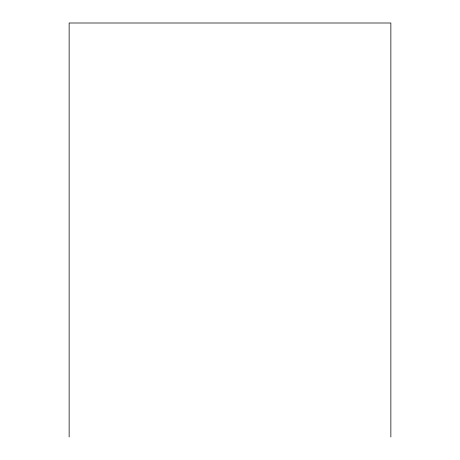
<?xml version="1.0" encoding="UTF-8"?>
<svg xmlns="http://www.w3.org/2000/svg" width="460" height="460" viewBox="0 0 460 460"><rect width="100%" height="100%" fill="white"/><g stroke="black" fill="none" stroke-linecap="round" stroke-linejoin="round"><path stroke-width="0.69" d="M390.862 437L390.862 23L69.138 23L69.138 437"/></g></svg>
